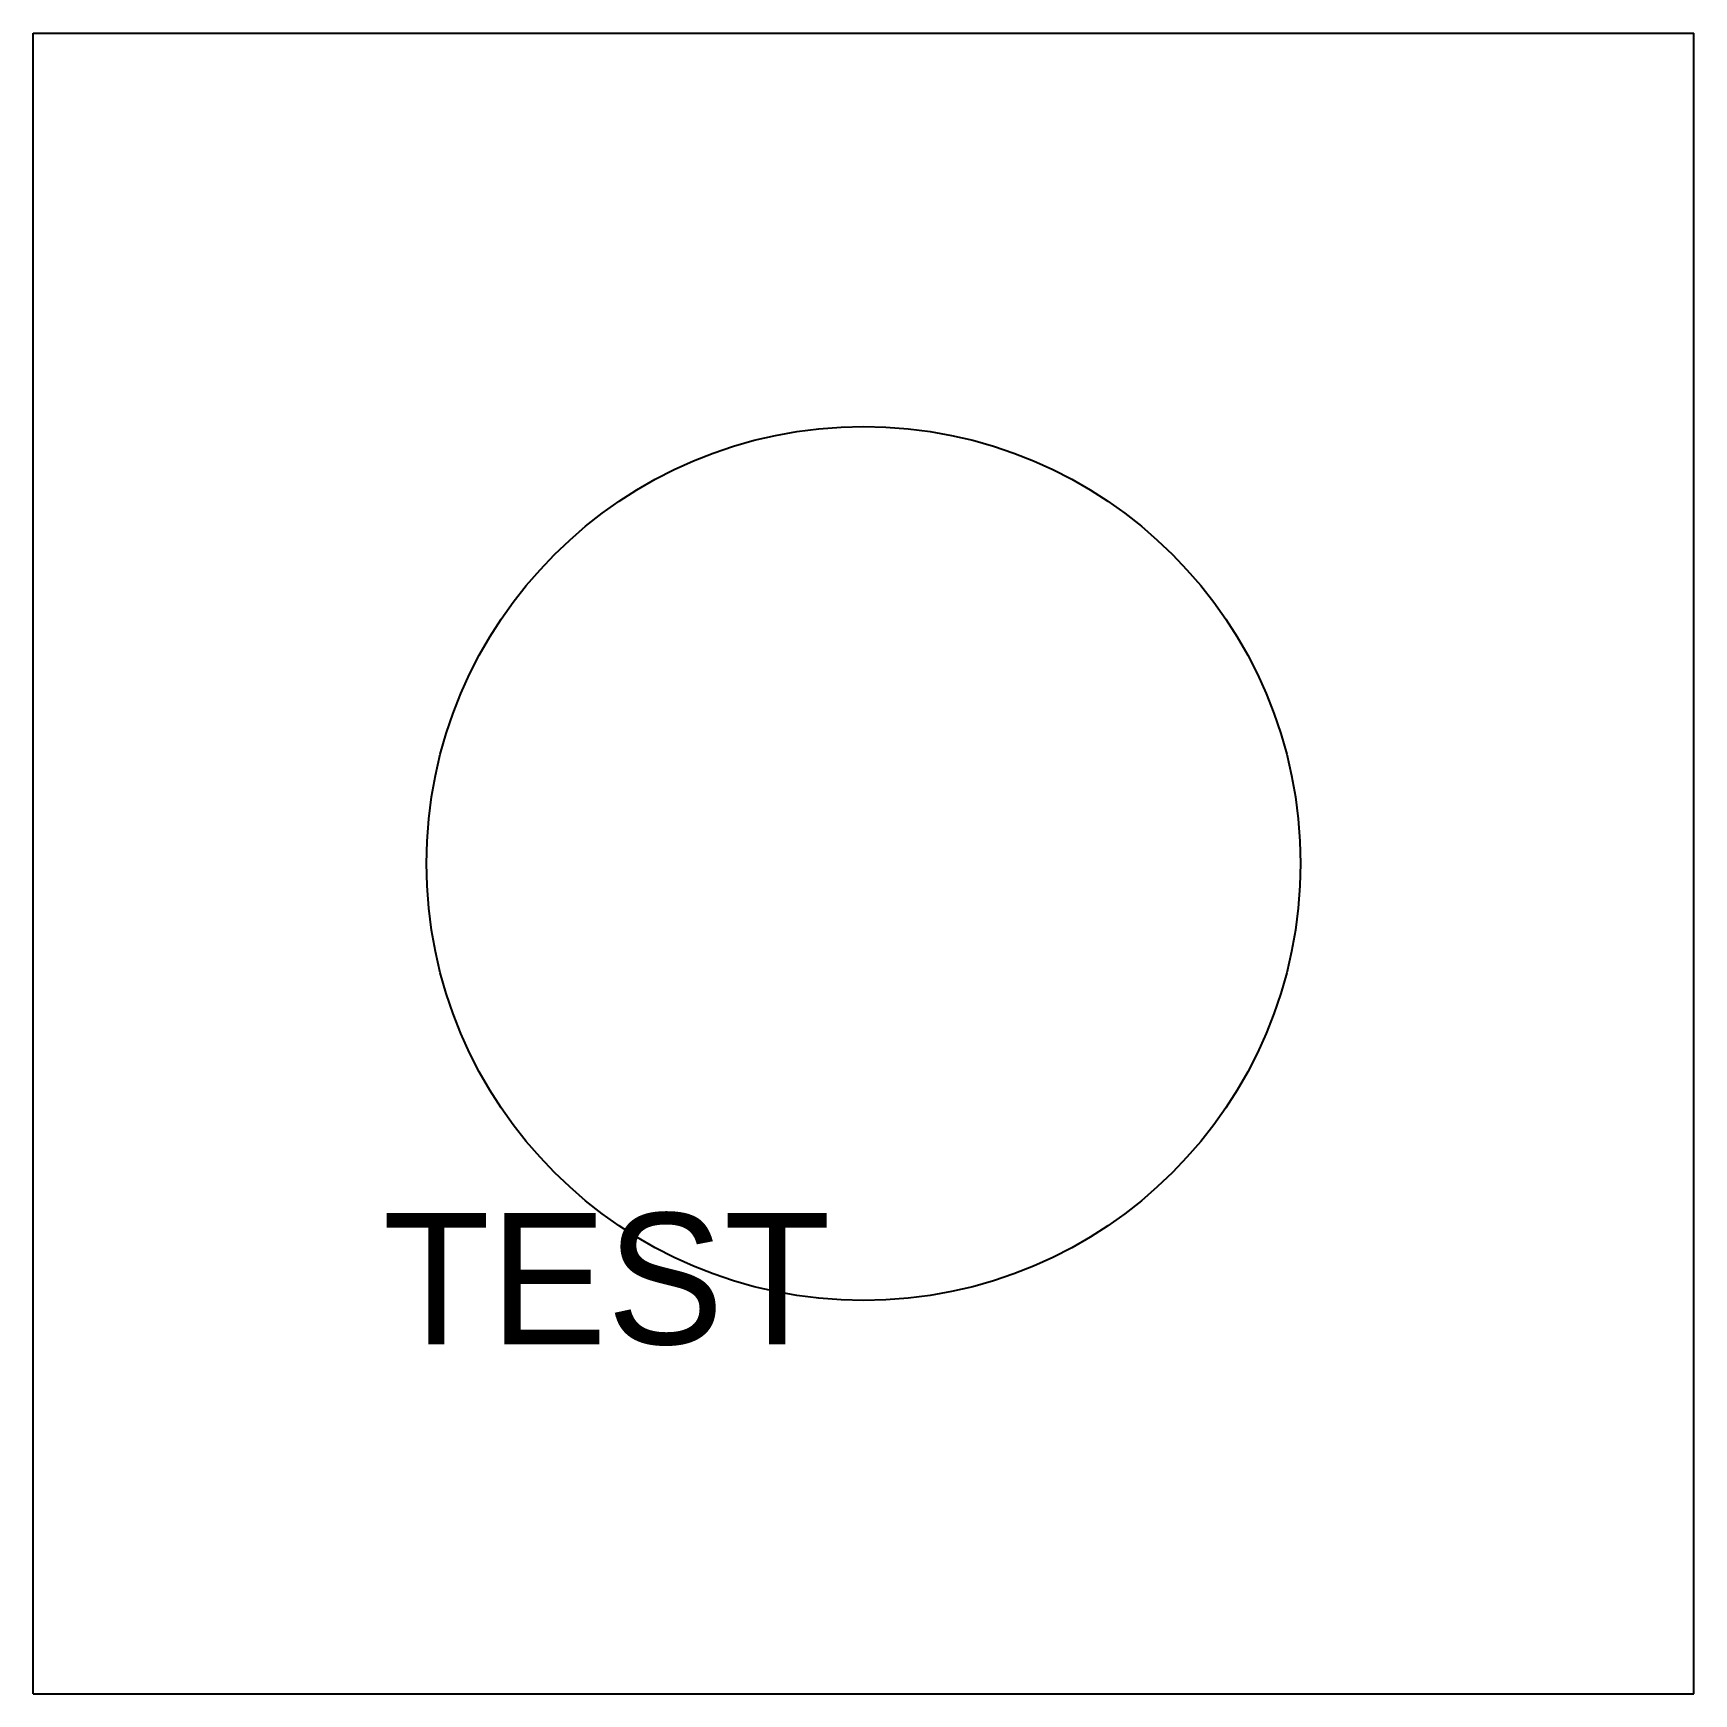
# Model space of a CAD drawing. Header units: metres. Extents: x 10 to 200, y 10 to 200.
import ezdxf

# ---------------------------------------------------------------- set-up
doc = ezdxf.new("R2010")
doc.units = ezdxf.units.M

msp = doc.modelspace()

# ---------------------------------------------------------------- linework, layer by layer
at = {"color": 2}
msp.add_line((10, 10), (10, 200), dxfattribs=at)
at = {"color": 3}
msp.add_line((10, 200), (200, 200), dxfattribs=at)
at = {"color": 4}
msp.add_line((200, 10), (200, 200), dxfattribs=at)
at = {"color": 1}
msp.add_line((10, 10), (200, 10), dxfattribs=at)
at = {"color": 6}
msp.add_circle((105, 105), 50, dxfattribs=at)

# ---------------------------------------------------------------- texts
msp.add_text('TEST', height=15).set_placement((50, 50))

doc.saveas('drawing.dxf')
